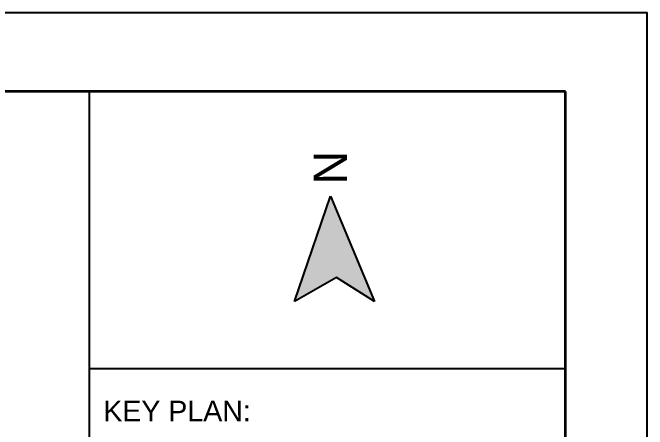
# Model space of a CAD drawing. Header units: metres. Extents: x 428 to 3974, y -4076 to 3914.
# Drawn here: x 1045.71 to 1051.43, y -4050 to -4046.24 of the extents above; entities that cross this region are included whole.
import ezdxf

# ---------------------------------------------------------------- set-up
doc = ezdxf.new("R2010")
doc.units = ezdxf.units.M
doc.header["$MEASUREMENT"] = 0
doc.layers.add('Dimension', color=7, linetype='Continuous')
doc.layers.add('Frame', color=7, linetype='Continuous')
doc.layers.add('hatch-back', color=9, linetype='Continuous', lineweight=5)
doc.styles.add('ARIAL', font='arial.ttf')
doc.styles.add('labor camp', font='arial.ttf')

msp = doc.modelspace()

# ---------------------------------------------------------------- hatches: boundary and pattern name
at = {"layer": 'hatch-back', "lineweight": 15}
msp.add_hatch(color=256, dxfattribs=at).paths.add_polyline_path([(1048.5758, -4047.8995), (1048.2528, -4048.8509), (1048.6315, -4048.6353), (1048.9731, -4048.8509)])

# ---------------------------------------------------------------- linework, layer by layer
for p, q in [((1046.4025, -4073.451), (1046.4025, -4046.9565)), ((1046.4025, -4049.4537), (1050.6961, -4049.4537))]:
    msp.add_line(p, q)
at = {"layer": 'Defpoints', "color": 3}
msp.add_lwpolyline([(1051.4346, -4075.9443), (1051.4346, -4046.2443), (1009.4346, -4046.2443), (1009.4346, -4075.9443)], close=True, dxfattribs=at)
at = {"layer": 'Dimension'}
for p, q in [((1048.2528, -4048.85), (1048.5758, -4047.8986)), ((1048.5758, -4047.8995), (1048.9731, -4048.8509)), ((1048.6315, -4048.6345), (1048.2528, -4048.85)), ((1048.9731, -4048.85), (1048.6315, -4048.6345))]:
    msp.add_line(p, q, dxfattribs=at)
at = {"layer": 'Frame', "color": 6, "linetype": 'Continuous', "lineweight": 35}
for p, q in [((1050.6961, -4046.9565), (1010.2346, -4046.9565)), ((1050.6961, -4075.2565), (1050.6961, -4046.9565))]:
    msp.add_line(p, q, dxfattribs=at)

# ---------------------------------------------------------------- texts
at = {"layer": 'Dimension', "insert": (1048.4247, -4047.7941), "char_height": 0.3, "width": 9.700091, "attachment_point": 1, "rotation": 90, "style": 'labor camp'}
msp.add_mtext('N', dxfattribs=at)
at = {"layer": 'Frame', "color": 7, "linetype": 'Continuous', "style": 'ARIAL'}
msp.add_text('KEY PLAN:', height=0.18429, dxfattribs=at).set_placement((1046.5276, -4049.9301))

doc.saveas('drawing.dxf')
